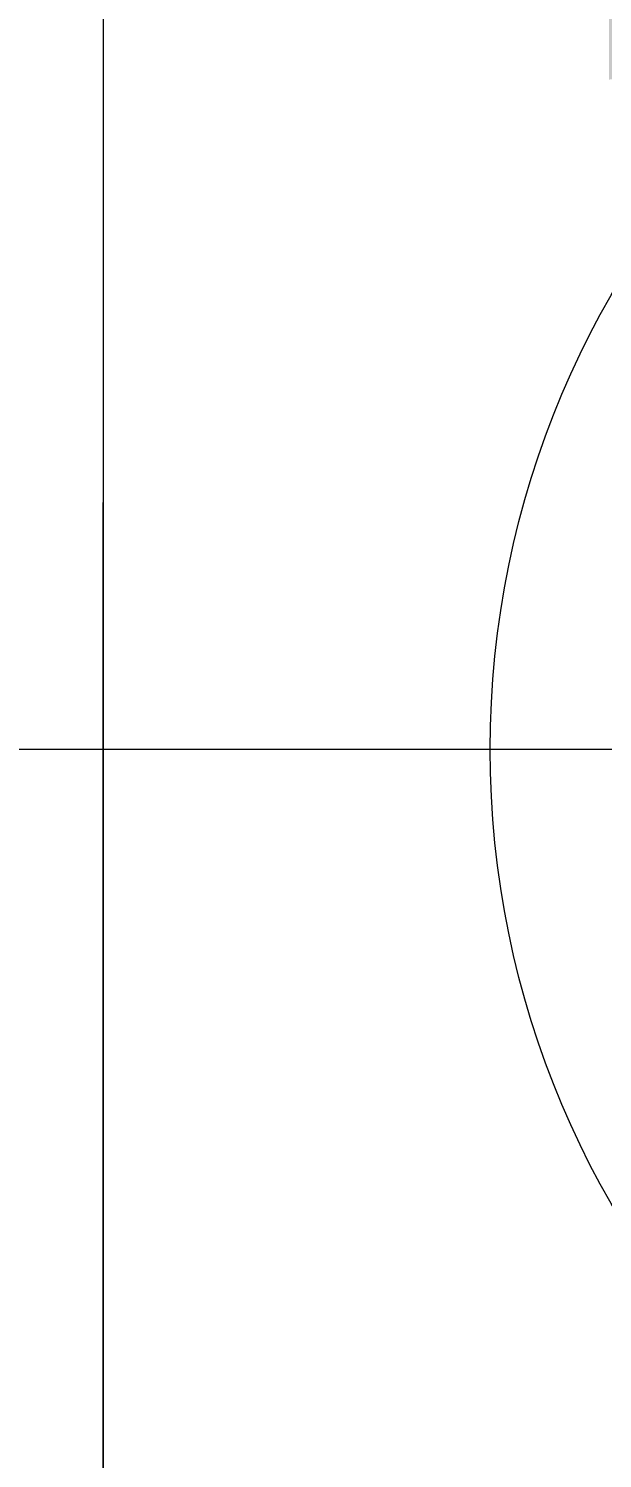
# Model space of a CAD drawing. Header units: millimetres. Extents: x 89051 to 95682, y -130338 to -125649.
# Drawn here: x 92700.2 to 92729.1, y -127056.8 to -126984.7 of the extents above; entities that cross this region are included whole.
import ezdxf

# ---------------------------------------------------------------- set-up
doc = ezdxf.new("R2010")
doc.units = ezdxf.units.MM
doc.header["$LTSCALE"] = 13
for name, pattern in [('1 实线', [0]), ('ACAD_ISO04W100', [30, 24, -3, 0, -3]), ('CENTER', [50.8, 31.75, -6.35, 6.35, -6.35])]:
    doc.linetypes.add(name, pattern=pattern)
doc.layers.get('0').update_dxf_attribs({"color": 1, "linetype": 'CENTER'})
doc.layers.add('标注、文本', color=3, linetype='Continuous', lineweight=25)
doc.styles.get("Standard").update_dxf_attribs({"font": 'gbenor.shx', "bigfont": 'gbcbig.shx'})
doc.dimstyles.new('1-15', dxfattribs={"dimscale": 20, "dimtxt": 3.5, "dimasz": 2, "dimexe": 1.5, "dimexo": 0.5, "dimgap": 0.5, "dimtad": 1, "dimtoh": 1, "dimdec": 1, "dimdsep": 46, "dimtxsty": 'Standard', "dimcen": 2.5, "dimclrd": 3, "dimclre": 3, "dimclrt": 3, "dimadec": 0, "dimazin": 2, "dimtfac": 1, "dimtdec": 1, "dimtmove": 0, "dimatfit": 2, "dimfxl": 1, "dimarcsym": 0})

# ---------------------------------------------------------------- blocks, each defined once
blk = doc.blocks.new('*D525')
at = {"layer": 'Defpoints', "color": 0}
for p in [(92769.431, -126980.658), (92769.431, -127044.24), (92638.431, -127080.467)]:
    blk.add_point(p, dxfattribs=at)
at = {"layer": '标注、文本', "color": 3, "lineweight": -2}
for p, q in [((92638.431, -127070.467), (92638.431, -126950.658)), ((92769.431, -127034.24), (92769.431, -126950.658)), ((92678.431, -126980.658), (92729.431, -126980.658))]:
    blk.add_line(p, q, dxfattribs=at)
at = {"layer": '标注、文本', "color": 3}
for points in [[(92678.431, -126973.991), (92678.431, -126987.324), (92638.431, -126980.658)], [(92729.431, -126973.991), (92729.431, -126987.324), (92769.431, -126980.658)]]:
    blk.add_solid(points, dxfattribs=at)
at = {"layer": '标注、文本', "color": 3, "insert": (92703.931, -126935.658), "char_height": 70, "attachment_point": 5}
blk.add_mtext('120', dxfattribs=at)

msp = doc.modelspace()

# ---------------------------------------------------------------- linework, layer by layer
at = {"color": 7, "linetype": '1 实线', "lineweight": 0}
msp.add_circle((92769.431, -127021.077), 45.983, dxfattribs=at)
msp.add_open_spline([(92772.641, -127047.705), (92748.123, -127072.662), (92765.111, -127101.878), (92724.157, -127123.241), (92714.899, -127157.207), (92714.272, -127171.033)], degree=3, dxfattribs=at)
at = {"layer": '标注、文本', "color": 1, "linetype": 'ACAD_ISO04W100', "lineweight": 15}
for p, q in [((92703.931, -127710.732), (92703.931, -126790.604)), ((92703.931, -126947.614), (92703.931, -127094.541)), ((92968.431, -127021.077), (92439.431, -127021.077)), ((92794.869, -127021.077), (92612.992, -127021.077))]:
    msp.add_line(p, q, dxfattribs=at)

# ---------------------------------------------------------------- dimensions: what is measured, and where the dimension line sits
at = {"layer": '标注、文本'}
dim = msp.add_linear_dim(base=(92769.431, -126980.658), p1=(92638.431, -127080.467), p2=(92769.431, -127044.24), text='120', dimstyle='1-15', dxfattribs=at)
dim.commit()
dim.dimension.update_dxf_attribs({"geometry": '*D525', "text_midpoint": (92703.931, -126935.658)})

doc.saveas('drawing.dxf')
